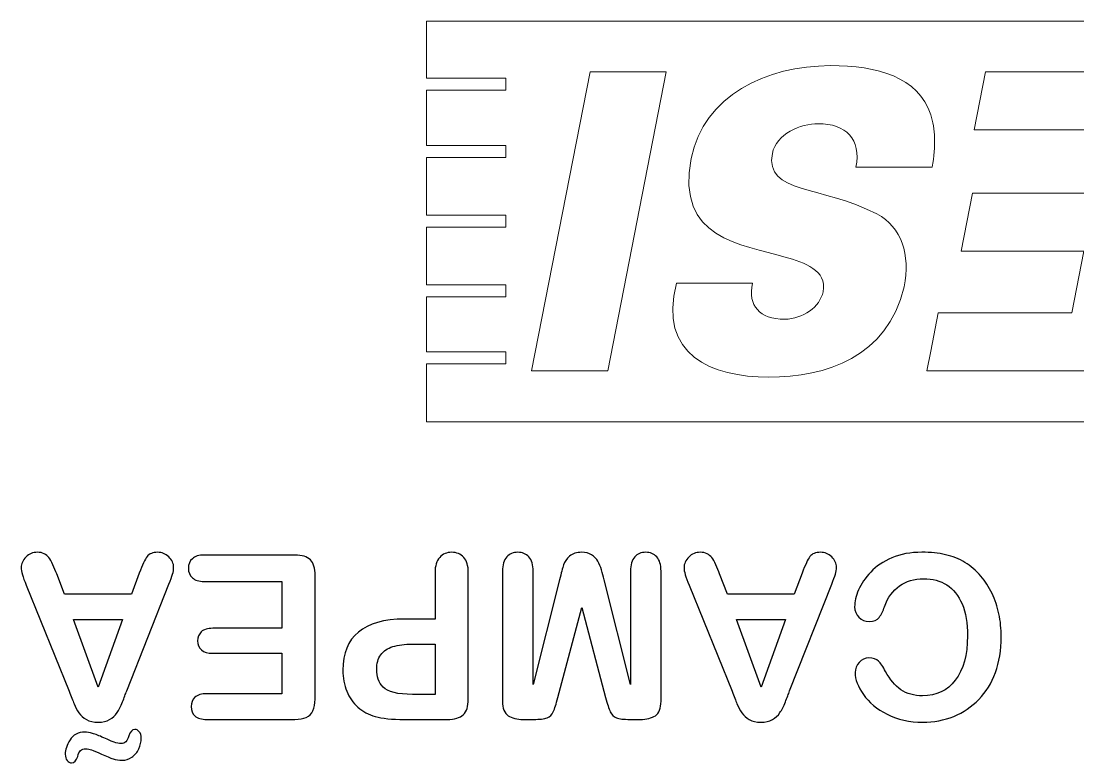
# Model space of a CAD drawing. Header units: millimetres. Extents: x -142 to 129, y -111 to 105.
# Drawn here: x -124.44 to -74.59, y 70.27 to 105.27 of the extents above; entities that cross this region are included whole.
import ezdxf

# ---------------------------------------------------------------- set-up
doc = ezdxf.new("R2010")
doc.units = ezdxf.units.MM
doc.header["$MEASUREMENT"] = 0
doc.layers.add('Layer 1', color=7, linetype='Continuous')

msp = doc.modelspace()

# ---------------------------------------------------------------- linework, layer by layer
at = {"layer": 'Layer 1', "color": 250, "lineweight": 9}
for points, knots in [([(-51.4156, 102.5399), (-51.4156, 102.5399), (-51.4156, 105.2708), (-51.4156, 105.2708), (-51.4156, 105.2708), (-105.3173, 105.2708), (-105.3173, 105.2708), (-105.3173, 105.2708), (-105.3173, 102.5846), (-105.3173, 102.5846)], [0, 0, 0, 0, 0.3333333, 0.3333333, 0.3333333, 0.6666667, 0.6666667, 0.6666667, 1, 1, 1, 1]), ([(-97.6036, 102.8732), (-97.6036, 102.8732), (-100.3644, 88.7652), (-100.3644, 88.7652), (-100.3644, 88.7652), (-96.7673, 88.7652), (-96.7673, 88.7652), (-96.7673, 88.7652), (-94.0066, 102.8732), (-94.0066, 102.8732), (-94.0066, 102.8732), (-97.6036, 102.8732), (-97.6036, 102.8732)], [0, 0, 0, 0, 0.25, 0.25, 0.25, 0.5, 0.5, 0.5, 0.75, 0.75, 0.75, 1, 1, 1, 1]), ([(-81.5318, 98.379), (-81.5318, 98.379), (-85.065, 98.379), (-85.065, 98.379), (-84.7893, 99.7077), (-85.5446, 100.4306), (-86.8395, 100.4306), (-87.6698, 100.4306), (-88.8209, 99.9617), (-89.0038, 99.0238), (-89.3785, 97.1089), (-86.6357, 97.5192), (-84.0758, 96.1708), (-82.8859, 95.5455), (-82.4932, 94.2559), (-82.79, 92.7318), (-83.5872, 89.3905), (-86.4649, 88.4721), (-89.1806, 88.4721), (-91.8604, 88.4721), (-94.4082, 89.5076), (-93.5301, 92.9077), (-93.5301, 92.9077), (-89.9331, 92.9077), (-89.9331, 92.9077), (-90.0559, 92.3605), (-89.975, 91.9503), (-89.7081, 91.6571), (-89.4593, 91.364), (-89.0217, 91.2077), (-88.4103, 91.2077), (-87.583, 91.2077), (-86.7495, 91.7939), (-86.6118, 92.4974), (-86.411, 93.5328), (-87.4961, 93.8652), (-88.3953, 94.1387), (-90.4545, 94.7445), (-93.572, 94.9789), (-92.8287, 98.7893), (-92.2472, 101.7595), (-89.2735, 103.1696), (-86.2701, 103.1696), (-84.0456, 103.1696), (-82.1172, 102.6487), (-81.5318, 100.8459)], [0, 0, 0, 0, 0.0666667, 0.0666667, 0.0666667, 0.1333333, 0.1333333, 0.1333333, 0.2, 0.2, 0.2, 0.2666667, 0.2666667, 0.2666667, 0.3333333, 0.3333333, 0.3333333, 0.4, 0.4, 0.4, 0.4666667, 0.4666667, 0.4666667, 0.5333333, 0.5333333, 0.5333333, 0.6, 0.6, 0.6, 0.6666667, 0.6666667, 0.6666667, 0.7333333, 0.7333333, 0.7333333, 0.8, 0.8, 0.8, 0.8666667, 0.8666667, 0.8666667, 0.9333333, 0.9333333, 0.9333333, 1, 1, 1, 1]), ([(-81.5318, 89.6929), (-81.5318, 89.6929), (-81.1772, 91.5007), (-81.1772, 91.5007), (-81.1772, 91.5007), (-74.8824, 91.5007), (-74.8824, 91.5007), (-74.8824, 91.5007), (-74.3129, 94.4124), (-74.3129, 94.4124), (-74.3129, 94.4124), (-80.1041, 94.4124), (-80.1041, 94.4124), (-80.1041, 94.4124), (-79.5706, 97.1478), (-79.5706, 97.1478), (-79.5706, 97.1478), (-73.7793, 97.1478), (-73.7793, 97.1478), (-73.7793, 97.1478), (-73.1948, 100.1376), (-73.1948, 100.1376), (-73.1948, 100.1376), (-79.4896, 100.1376), (-79.4896, 100.1376), (-79.4896, 100.1376), (-78.953, 102.8732), (-78.953, 102.8732), (-78.953, 102.8732), (-69.0611, 102.8732), (-69.0611, 102.8732), (-69.0611, 102.8732), (-71.8219, 88.7652), (-71.8219, 88.7652), (-71.8219, 88.7652), (-81.5318, 88.7652), (-81.5318, 88.7652)], [0, 0, 0, 0, 0.0833333, 0.0833333, 0.0833333, 0.1666667, 0.1666667, 0.1666667, 0.25, 0.25, 0.25, 0.3333333, 0.3333333, 0.3333333, 0.4166667, 0.4166667, 0.4166667, 0.5, 0.5, 0.5, 0.5833333, 0.5833333, 0.5833333, 0.6666667, 0.6666667, 0.6666667, 0.75, 0.75, 0.75, 0.8333333, 0.8333333, 0.8333333, 0.9166667, 0.9166667, 0.9166667, 1, 1, 1, 1]), ([(-105.3173, 102.5846), (-105.3173, 102.5846), (-101.5734, 102.5846), (-101.5734, 102.5846), (-101.5734, 102.5846), (-101.5734, 102.0126), (-101.5734, 102.0126), (-101.5734, 102.0126), (-105.3173, 102.0126), (-105.3173, 102.0126)], [0, 0, 0, 0, 0.3333333, 0.3333333, 0.3333333, 0.6666667, 0.6666667, 0.6666667, 1, 1, 1, 1]), ([(-81.5318, 98.379), (-81.5318, 98.379), (-81.468, 98.379), (-81.468, 98.379), (-81.2845, 99.3894), (-81.322, 100.1999), (-81.5318, 100.8459)], [0, 0, 0, 0, 0.5, 0.5, 0.5, 1, 1, 1, 1]), ([(-105.3173, 99.4007), (-105.3173, 99.4007), (-101.5734, 99.4007), (-101.5734, 99.4007), (-101.5734, 99.4007), (-101.5734, 98.8286), (-101.5734, 98.8286), (-101.5734, 98.8286), (-105.3173, 98.8286), (-105.3173, 98.8286)], [0, 0, 0, 0, 0.3333333, 0.3333333, 0.3333333, 0.6666667, 0.6666667, 0.6666667, 1, 1, 1, 1]), ([(-105.3173, 96.1159), (-105.3173, 96.1159), (-101.5734, 96.1159), (-101.5734, 96.1159), (-101.5734, 96.1159), (-101.5734, 95.5439), (-101.5734, 95.5439), (-101.5734, 95.5439), (-105.3173, 95.5439), (-105.3173, 95.5439)], [0, 0, 0, 0, 0.3333333, 0.3333333, 0.3333333, 0.6666667, 0.6666667, 0.6666667, 1, 1, 1, 1]), ([(-105.3173, 92.8312), (-105.3173, 92.8312), (-101.5734, 92.8312), (-101.5734, 92.8312), (-101.5734, 92.8312), (-101.5734, 92.2591), (-101.5734, 92.2591), (-101.5734, 92.2591), (-105.3173, 92.2591), (-105.3173, 92.2591)], [0, 0, 0, 0, 0.3333333, 0.3333333, 0.3333333, 0.6666667, 0.6666667, 0.6666667, 1, 1, 1, 1]), ([(-105.3173, 89.674), (-105.3173, 89.674), (-101.5734, 89.674), (-101.5734, 89.674), (-101.5734, 89.674), (-101.5734, 89.1019), (-101.5734, 89.1019), (-101.5734, 89.1019), (-105.3173, 89.1019), (-105.3173, 89.1019)], [0, 0, 0, 0, 0.3333333, 0.3333333, 0.3333333, 0.6666667, 0.6666667, 0.6666667, 1, 1, 1, 1]), ([(-81.5318, 89.6929), (-81.5318, 89.6929), (-81.7138, 88.7652), (-81.7138, 88.7652), (-81.7138, 88.7652), (-81.5318, 88.7652), (-81.5318, 88.7652)], [0, 0, 0, 0, 0.5, 0.5, 0.5, 1, 1, 1, 1]), ([(-105.3173, 89.1019), (-105.3173, 89.1019), (-105.3173, 86.371), (-105.3173, 86.371), (-105.3173, 86.371), (-51.4156, 86.371), (-51.4156, 86.371), (-51.4156, 86.371), (-51.4156, 89.0571), (-51.4156, 89.0571)], [0, 0, 0, 0, 0.3333333, 0.3333333, 0.3333333, 0.6666667, 0.6666667, 0.6666667, 1, 1, 1, 1])]:
    msp.add_open_spline(points, degree=3, knots=knots, dxfattribs=at)
for points in [[(-105.3173, 102.0126), (-105.3173, 102.0126), (-105.3173, 99.4007), (-105.3173, 99.4007)], [(-105.3173, 98.8286), (-105.3173, 98.8286), (-105.3173, 96.1159), (-105.3173, 96.1159)], [(-105.3173, 95.5439), (-105.3173, 95.5439), (-105.3173, 92.8312), (-105.3173, 92.8312)], [(-105.3173, 92.2591), (-105.3173, 92.2591), (-105.3173, 89.674), (-105.3173, 89.674)]]:
    msp.add_open_spline(points, degree=3, dxfattribs=at)
at = {"layer": 'Layer 1', "color": 250}
for points, knots in [([(-122.7622, 79.198), (-122.7622, 79.198), (-122.392, 78.2248), (-122.392, 78.2248), (-122.392, 78.2248), (-119.2394, 78.2248), (-119.2394, 78.2248), (-119.2394, 78.2248), (-118.8692, 79.2179), (-118.8692, 79.2179), (-118.7247, 79.6061), (-118.602, 79.8679), (-118.499, 80.0034), (-118.3979, 80.1388), (-118.23, 80.2074), (-117.9971, 80.2074), (-117.8002, 80.2074), (-117.6251, 80.1352), (-117.4734, 79.9907), (-117.3218, 79.8463), (-117.2459, 79.682), (-117.2459, 79.4996), (-117.2459, 79.3931), (-117.264, 79.2829), (-117.2983, 79.171), (-117.3344, 79.0572), (-117.3922, 78.9019), (-117.4734, 78.6997), (-117.4734, 78.6997), (-119.456, 73.6655), (-119.456, 73.6655), (-119.5138, 73.5211), (-119.5806, 73.3477), (-119.6601, 73.1455), (-119.7395, 72.9415), (-119.8244, 72.7735), (-119.9147, 72.6399), (-120.0049, 72.5063), (-120.1223, 72.398), (-120.2686, 72.3149), (-120.4148, 72.2319), (-120.5954, 72.1903), (-120.8103, 72.1903), (-121.0306, 72.1903), (-121.2129, 72.2319), (-121.3592, 72.3149), (-121.5054, 72.398), (-121.6228, 72.5045), (-121.7131, 72.6345), (-121.8034, 72.7645), (-121.8792, 72.9054), (-121.9406, 73.0552), (-122.002, 73.2051), (-122.0796, 73.4055), (-122.1753, 73.6547), (-122.1753, 73.6547), (-124.2013, 78.6582), (-124.2013, 78.6582), (-124.3602, 79.0392), (-124.4396, 79.3154), (-124.4396, 79.4888), (-124.4396, 79.6675), (-124.3638, 79.8336), (-124.2139, 79.9835), (-124.064, 80.1334), (-123.8835, 80.2074), (-123.6722, 80.2074), (-123.5494, 80.2074), (-123.4429, 80.1857), (-123.3544, 80.1406), (-123.2678, 80.0973), (-123.1937, 80.0377), (-123.1323, 79.9618), (-123.0727, 79.886), (-123.0096, 79.7686), (-122.9409, 79.6133), (-122.8705, 79.4563), (-122.8127, 79.3172), (-122.7622, 79.198)], [0, 0, 0, 0, 0.0384615, 0.0384615, 0.0384615, 0.0769231, 0.0769231, 0.0769231, 0.1153846, 0.1153846, 0.1153846, 0.1538462, 0.1538462, 0.1538462, 0.1923077, 0.1923077, 0.1923077, 0.2307692, 0.2307692, 0.2307692, 0.2692308, 0.2692308, 0.2692308, 0.3076923, 0.3076923, 0.3076923, 0.3461538, 0.3461538, 0.3461538, 0.3846154, 0.3846154, 0.3846154, 0.4230769, 0.4230769, 0.4230769, 0.4615385, 0.4615385, 0.4615385, 0.5, 0.5, 0.5, 0.5384615, 0.5384615, 0.5384615, 0.5769231, 0.5769231, 0.5769231, 0.6153846, 0.6153846, 0.6153846, 0.6538462, 0.6538462, 0.6538462, 0.6923077, 0.6923077, 0.6923077, 0.7307692, 0.7307692, 0.7307692, 0.7692308, 0.7692308, 0.7692308, 0.8076923, 0.8076923, 0.8076923, 0.8461538, 0.8461538, 0.8461538, 0.8846154, 0.8846154, 0.8846154, 0.9230769, 0.9230769, 0.9230769, 0.9615385, 0.9615385, 0.9615385, 1, 1, 1, 1]), ([(-115.6822, 73.5337), (-115.6822, 73.5337), (-112.1432, 73.5337), (-112.1432, 73.5337), (-112.1432, 73.5337), (-112.1432, 75.4405), (-112.1432, 75.4405), (-112.1432, 75.4405), (-115.4024, 75.4405), (-115.4024, 75.4405), (-115.6407, 75.4405), (-115.8213, 75.4947), (-115.9386, 75.6012), (-116.056, 75.7077), (-116.1156, 75.8504), (-116.1156, 76.0255), (-116.1156, 76.2007), (-116.0578, 76.3451), (-115.9422, 76.4553), (-115.8249, 76.5654), (-115.6443, 76.6214), (-115.4024, 76.6214), (-115.4024, 76.6214), (-112.1432, 76.6214), (-112.1432, 76.6214), (-112.1432, 76.6214), (-112.1432, 78.8315), (-112.1432, 78.8315), (-112.1432, 78.8315), (-115.8032, 78.8315), (-115.8032, 78.8315), (-116.0506, 78.8315), (-116.2366, 78.8893), (-116.3612, 79.003), (-116.4876, 79.1168), (-116.5489, 79.2703), (-116.5508, 79.4599), (-116.5489, 79.6422), (-116.4876, 79.7921), (-116.3612, 79.9059), (-116.2366, 80.0196), (-116.0506, 80.0774), (-115.8032, 80.0774), (-115.8032, 80.0774), (-111.5347, 80.0774), (-111.5347, 80.0774), (-111.1934, 80.0774), (-110.946, 80.0016), (-110.7961, 79.8499), (-110.6463, 79.6982), (-110.5722, 79.4526), (-110.5722, 79.115), (-110.5722, 79.115), (-110.5722, 73.2827), (-110.5722, 73.2827), (-110.5722, 73.057), (-110.6066, 72.8729), (-110.6734, 72.7302), (-110.7402, 72.5876), (-110.8449, 72.4828), (-110.9875, 72.4178), (-111.1302, 72.3528), (-111.3126, 72.3203), (-111.5347, 72.3203), (-111.5347, 72.3203), (-115.6822, 72.3203), (-115.6822, 72.3203), (-115.9332, 72.3203), (-116.1192, 72.3763), (-116.2402, 72.4864), (-116.3612, 72.5984), (-116.4226, 72.7447), (-116.4226, 72.9234), (-116.4226, 73.1076), (-116.3612, 73.2557), (-116.2402, 73.3676), (-116.1192, 73.4777), (-115.9332, 73.5337), (-115.6822, 73.5337)], [0, 0, 0, 0, 0.0384615, 0.0384615, 0.0384615, 0.0769231, 0.0769231, 0.0769231, 0.1153846, 0.1153846, 0.1153846, 0.1538462, 0.1538462, 0.1538462, 0.1923077, 0.1923077, 0.1923077, 0.2307692, 0.2307692, 0.2307692, 0.2692308, 0.2692308, 0.2692308, 0.3076923, 0.3076923, 0.3076923, 0.3461538, 0.3461538, 0.3461538, 0.3846154, 0.3846154, 0.3846154, 0.4230769, 0.4230769, 0.4230769, 0.4615385, 0.4615385, 0.4615385, 0.5, 0.5, 0.5, 0.5384615, 0.5384615, 0.5384615, 0.5769231, 0.5769231, 0.5769231, 0.6153846, 0.6153846, 0.6153846, 0.6538462, 0.6538462, 0.6538462, 0.6923077, 0.6923077, 0.6923077, 0.7307692, 0.7307692, 0.7307692, 0.7692308, 0.7692308, 0.7692308, 0.8076923, 0.8076923, 0.8076923, 0.8461538, 0.8461538, 0.8461538, 0.8846154, 0.8846154, 0.8846154, 0.9230769, 0.9230769, 0.9230769, 0.9615385, 0.9615385, 0.9615385, 1, 1, 1, 1]), ([(-106.3561, 77.0547), (-106.3561, 77.0547), (-104.917, 77.0547), (-104.917, 77.0547), (-104.917, 77.0547), (-104.917, 79.2504), (-104.917, 79.2504), (-104.917, 79.5646), (-104.8429, 79.8011), (-104.6949, 79.9636), (-104.5468, 80.1262), (-104.359, 80.2074), (-104.1351, 80.2074), (-103.8986, 80.2074), (-103.7072, 80.128), (-103.5627, 79.9673), (-103.4183, 79.8066), (-103.346, 79.57), (-103.346, 79.2612), (-103.346, 79.2612), (-103.346, 73.2827), (-103.346, 73.2827), (-103.346, 72.9379), (-103.4255, 72.6905), (-103.5844, 72.5424), (-103.7433, 72.3944), (-103.9943, 72.3203), (-104.341, 72.3203), (-104.341, 72.3203), (-106.3561, 72.3203), (-106.3561, 72.3203), (-106.9519, 72.3203), (-107.4106, 72.3655), (-107.732, 72.4576), (-108.0498, 72.546), (-108.3242, 72.6923), (-108.5553, 72.8963), (-108.7865, 73.1022), (-108.9616, 73.3514), (-109.0808, 73.6475), (-109.2018, 73.9436), (-109.2614, 74.2777), (-109.2614, 74.6478), (-109.2614, 75.4387), (-109.0176, 76.0364), (-108.5319, 76.4444), (-108.0443, 76.8507), (-107.3203, 77.0547), (-106.3561, 77.0547)], [0, 0, 0, 0, 0.0625, 0.0625, 0.0625, 0.125, 0.125, 0.125, 0.1875, 0.1875, 0.1875, 0.25, 0.25, 0.25, 0.3125, 0.3125, 0.3125, 0.375, 0.375, 0.375, 0.4375, 0.4375, 0.4375, 0.5, 0.5, 0.5, 0.5625, 0.5625, 0.5625, 0.625, 0.625, 0.625, 0.6875, 0.6875, 0.6875, 0.75, 0.75, 0.75, 0.8125, 0.8125, 0.8125, 0.875, 0.875, 0.875, 0.9375, 0.9375, 0.9375, 1, 1, 1, 1]), ([(-96.9414, 78.9073), (-96.9414, 78.9073), (-95.6973, 73.9671), (-95.6973, 73.9671), (-95.6973, 73.9671), (-95.6973, 79.319), (-95.6973, 79.319), (-95.6973, 79.6152), (-95.6305, 79.8372), (-95.4987, 79.9853), (-95.3669, 80.1334), (-95.1918, 80.2074), (-94.9751, 80.2074), (-94.7638, 80.2074), (-94.5905, 80.1334), (-94.4569, 79.9871), (-94.3232, 79.8409), (-94.2564, 79.6188), (-94.2564, 79.319), (-94.2564, 79.319), (-94.2564, 73.1834), (-94.2564, 73.1834), (-94.2564, 72.844), (-94.3449, 72.6165), (-94.5201, 72.4973), (-94.697, 72.3799), (-94.9354, 72.3203), (-95.2333, 72.3203), (-95.2333, 72.3203), (-95.7208, 72.3203), (-95.7208, 72.3203), (-96.0133, 72.3203), (-96.2246, 72.3474), (-96.3564, 72.3998), (-96.4882, 72.4521), (-96.5875, 72.5478), (-96.6507, 72.6851), (-96.7139, 72.8223), (-96.7862, 73.048), (-96.8674, 73.3568), (-96.8674, 73.3568), (-97.9941, 77.6073), (-97.9941, 77.6073), (-97.9941, 77.6073), (-99.1209, 73.3568), (-99.1209, 73.3568), (-99.2003, 73.048), (-99.2743, 72.8223), (-99.3375, 72.6851), (-99.4007, 72.5478), (-99.4982, 72.4521), (-99.6301, 72.3998), (-99.7619, 72.3474), (-99.9749, 72.3203), (-100.2674, 72.3203), (-100.2674, 72.3203), (-100.7532, 72.3203), (-100.7532, 72.3203), (-101.0529, 72.3203), (-101.2913, 72.3799), (-101.4682, 72.4973), (-101.6434, 72.6165), (-101.7318, 72.844), (-101.7318, 73.1834), (-101.7318, 73.1834), (-101.7318, 79.319), (-101.7318, 79.319), (-101.7318, 79.6152), (-101.665, 79.8372), (-101.5332, 79.9853), (-101.4014, 80.1334), (-101.2244, 80.2074), (-101.0042, 80.2074), (-100.7965, 80.2074), (-100.625, 80.1334), (-100.4914, 79.9853), (-100.3577, 79.8372), (-100.2909, 79.6152), (-100.2909, 79.319), (-100.2909, 79.319), (-100.2909, 73.9671), (-100.2909, 73.9671), (-100.2909, 73.9671), (-99.0468, 78.9073), (-99.0468, 78.9073), (-98.9656, 79.2269), (-98.9006, 79.4635), (-98.8482, 79.6133), (-98.7977, 79.7614), (-98.7038, 79.8986), (-98.5665, 80.0214), (-98.4275, 80.146), (-98.2379, 80.2074), (-97.9941, 80.2074), (-97.81, 80.2074), (-97.6547, 80.1677), (-97.5283, 80.0882), (-97.4019, 80.0088), (-97.3026, 79.9077), (-97.2322, 79.7849), (-97.1617, 79.6603), (-97.1058, 79.5249), (-97.066, 79.375), (-97.0245, 79.2251), (-96.983, 79.068), (-96.9414, 78.9073)], [0, 0, 0, 0, 0.0285714, 0.0285714, 0.0285714, 0.0571429, 0.0571429, 0.0571429, 0.0857143, 0.0857143, 0.0857143, 0.1142857, 0.1142857, 0.1142857, 0.1428571, 0.1428571, 0.1428571, 0.1714286, 0.1714286, 0.1714286, 0.2, 0.2, 0.2, 0.2285714, 0.2285714, 0.2285714, 0.2571429, 0.2571429, 0.2571429, 0.2857143, 0.2857143, 0.2857143, 0.3142857, 0.3142857, 0.3142857, 0.3428571, 0.3428571, 0.3428571, 0.3714286, 0.3714286, 0.3714286, 0.4, 0.4, 0.4, 0.4285714, 0.4285714, 0.4285714, 0.4571429, 0.4571429, 0.4571429, 0.4857143, 0.4857143, 0.4857143, 0.5142857, 0.5142857, 0.5142857, 0.5428571, 0.5428571, 0.5428571, 0.5714286, 0.5714286, 0.5714286, 0.6, 0.6, 0.6, 0.6285714, 0.6285714, 0.6285714, 0.6571429, 0.6571429, 0.6571429, 0.6857143, 0.6857143, 0.6857143, 0.7142857, 0.7142857, 0.7142857, 0.7428571, 0.7428571, 0.7428571, 0.7714286, 0.7714286, 0.7714286, 0.8, 0.8, 0.8, 0.8285714, 0.8285714, 0.8285714, 0.8571429, 0.8571429, 0.8571429, 0.8857143, 0.8857143, 0.8857143, 0.9142857, 0.9142857, 0.9142857, 0.9428571, 0.9428571, 0.9428571, 0.9714286, 0.9714286, 0.9714286, 1, 1, 1, 1]), ([(-91.4938, 79.198), (-91.4938, 79.198), (-91.1236, 78.2248), (-91.1236, 78.2248), (-91.1236, 78.2248), (-87.971, 78.2248), (-87.971, 78.2248), (-87.971, 78.2248), (-87.6008, 79.2179), (-87.6008, 79.2179), (-87.4563, 79.6061), (-87.3336, 79.8679), (-87.2306, 80.0034), (-87.1295, 80.1388), (-86.9616, 80.2074), (-86.7287, 80.2074), (-86.5318, 80.2074), (-86.3567, 80.1352), (-86.205, 79.9907), (-86.0534, 79.8463), (-85.9775, 79.682), (-85.9775, 79.4996), (-85.9775, 79.3931), (-85.9956, 79.2829), (-86.0299, 79.171), (-86.066, 79.0572), (-86.1238, 78.9019), (-86.205, 78.6997), (-86.205, 78.6997), (-88.1876, 73.6655), (-88.1876, 73.6655), (-88.2454, 73.5211), (-88.3122, 73.3477), (-88.3917, 73.1455), (-88.4711, 72.9415), (-88.556, 72.7735), (-88.6463, 72.6399), (-88.7365, 72.5063), (-88.8539, 72.398), (-89.0002, 72.3149), (-89.1464, 72.2319), (-89.327, 72.1903), (-89.5419, 72.1903), (-89.7622, 72.1903), (-89.9445, 72.2319), (-90.0908, 72.3149), (-90.237, 72.398), (-90.3544, 72.5045), (-90.4447, 72.6345), (-90.535, 72.7645), (-90.6108, 72.9054), (-90.6722, 73.0552), (-90.7336, 73.2051), (-90.8112, 73.4055), (-90.9069, 73.6547), (-90.9069, 73.6547), (-92.9329, 78.6582), (-92.9329, 78.6582), (-93.0918, 79.0392), (-93.1712, 79.3154), (-93.1712, 79.4888), (-93.1712, 79.6675), (-93.0954, 79.8336), (-92.9455, 79.9835), (-92.7956, 80.1334), (-92.6151, 80.2074), (-92.4038, 80.2074), (-92.281, 80.2074), (-92.1745, 80.1857), (-92.086, 80.1406), (-91.9994, 80.0973), (-91.9253, 80.0377), (-91.8639, 79.9618), (-91.8043, 79.886), (-91.7412, 79.7686), (-91.6725, 79.6133), (-91.6021, 79.4563), (-91.5443, 79.3172), (-91.4938, 79.198)], [0, 0, 0, 0, 0.0384615, 0.0384615, 0.0384615, 0.0769231, 0.0769231, 0.0769231, 0.1153846, 0.1153846, 0.1153846, 0.1538462, 0.1538462, 0.1538462, 0.1923077, 0.1923077, 0.1923077, 0.2307692, 0.2307692, 0.2307692, 0.2692308, 0.2692308, 0.2692308, 0.3076923, 0.3076923, 0.3076923, 0.3461538, 0.3461538, 0.3461538, 0.3846154, 0.3846154, 0.3846154, 0.4230769, 0.4230769, 0.4230769, 0.4615385, 0.4615385, 0.4615385, 0.5, 0.5, 0.5, 0.5384615, 0.5384615, 0.5384615, 0.5769231, 0.5769231, 0.5769231, 0.6153846, 0.6153846, 0.6153846, 0.6538462, 0.6538462, 0.6538462, 0.6923077, 0.6923077, 0.6923077, 0.7307692, 0.7307692, 0.7307692, 0.7692308, 0.7692308, 0.7692308, 0.8076923, 0.8076923, 0.8076923, 0.8461538, 0.8461538, 0.8461538, 0.8846154, 0.8846154, 0.8846154, 0.9230769, 0.9230769, 0.9230769, 0.9615385, 0.9615385, 0.9615385, 1, 1, 1, 1]), ([(-85.1216, 77.6271), (-85.1216, 77.8745), (-85.062, 78.1417), (-84.9393, 78.4288), (-84.8183, 78.7159), (-84.6269, 78.9976), (-84.3651, 79.2739), (-84.105, 79.552), (-83.771, 79.7759), (-83.3665, 79.9492), (-82.9603, 80.1207), (-82.4872, 80.2074), (-81.9473, 80.2074), (-81.5392, 80.2074), (-81.1673, 80.1695), (-80.8314, 80.0918), (-80.4974, 80.0142), (-80.1922, 79.8932), (-79.9196, 79.7289), (-79.6469, 79.5664), (-79.3941, 79.3497), (-79.1648, 79.0825), (-78.9608, 78.8387), (-78.7856, 78.5679), (-78.6412, 78.2663), (-78.4967, 77.9648), (-78.3884, 77.6416), (-78.3161, 77.3003), (-78.2439, 76.959), (-78.2078, 76.5943), (-78.2078, 76.2097), (-78.2078, 75.5867), (-78.2981, 75.027), (-78.4804, 74.5341), (-78.661, 74.0393), (-78.9228, 73.6168), (-79.2605, 73.2665), (-79.6, 72.9162), (-79.9954, 72.649), (-80.4504, 72.4648), (-80.9054, 72.2824), (-81.3912, 72.1903), (-81.9058, 72.1903), (-82.5341, 72.1903), (-83.0921, 72.3149), (-83.5832, 72.5659), (-84.0725, 72.8151), (-84.4481, 73.1256), (-84.7099, 73.494), (-84.97, 73.8624), (-85.1, 74.209), (-85.1018, 74.5377), (-85.1, 74.7182), (-85.0368, 74.8753), (-84.9104, 75.0144), (-84.784, 75.1516), (-84.6305, 75.2202), (-84.4499, 75.2202), (-84.2495, 75.2202), (-84.0978, 75.1714), (-83.9985, 75.0776), (-83.8974, 74.9819), (-83.7854, 74.8175), (-83.6627, 74.5846), (-83.4568, 74.2), (-83.2167, 73.9129), (-82.9404, 73.7215), (-82.6623, 73.5319), (-82.3211, 73.4362), (-81.9166, 73.4362), (-81.2702, 73.4362), (-80.7574, 73.6818), (-80.3746, 74.1711), (-79.9918, 74.6623), (-79.8004, 75.3592), (-79.8004, 76.2621), (-79.8004, 76.8651), (-79.8852, 77.3671), (-80.055, 77.768), (-80.2229, 78.1688), (-80.4631, 78.4668), (-80.7736, 78.6654), (-81.0842, 78.8622), (-81.4471, 78.9615), (-81.8642, 78.9615), (-82.3156, 78.9615), (-82.6966, 78.8496), (-83.009, 78.6257), (-83.3214, 78.4018), (-83.5561, 78.0731), (-83.715, 77.638), (-83.7818, 77.4339), (-83.8649, 77.2678), (-83.9642, 77.1378), (-84.0617, 77.0096), (-84.2206, 76.9446), (-84.4391, 76.9446), (-84.6269, 76.9446), (-84.7876, 77.0096), (-84.9212, 77.1414), (-85.0548, 77.2714), (-85.1216, 77.4339), (-85.1216, 77.6271)], [0, 0, 0, 0, 0.0294118, 0.0294118, 0.0294118, 0.0588235, 0.0588235, 0.0588235, 0.0882353, 0.0882353, 0.0882353, 0.1176471, 0.1176471, 0.1176471, 0.1470588, 0.1470588, 0.1470588, 0.1764706, 0.1764706, 0.1764706, 0.2058824, 0.2058824, 0.2058824, 0.2352941, 0.2352941, 0.2352941, 0.2647059, 0.2647059, 0.2647059, 0.2941176, 0.2941176, 0.2941176, 0.3235294, 0.3235294, 0.3235294, 0.3529412, 0.3529412, 0.3529412, 0.3823529, 0.3823529, 0.3823529, 0.4117647, 0.4117647, 0.4117647, 0.4411765, 0.4411765, 0.4411765, 0.4705882, 0.4705882, 0.4705882, 0.5, 0.5, 0.5, 0.5294118, 0.5294118, 0.5294118, 0.5588235, 0.5588235, 0.5588235, 0.5882353, 0.5882353, 0.5882353, 0.6176471, 0.6176471, 0.6176471, 0.6470588, 0.6470588, 0.6470588, 0.6764706, 0.6764706, 0.6764706, 0.7058824, 0.7058824, 0.7058824, 0.7352941, 0.7352941, 0.7352941, 0.7647059, 0.7647059, 0.7647059, 0.7941176, 0.7941176, 0.7941176, 0.8235294, 0.8235294, 0.8235294, 0.8529412, 0.8529412, 0.8529412, 0.8823529, 0.8823529, 0.8823529, 0.9117647, 0.9117647, 0.9117647, 0.9411765, 0.9411765, 0.9411765, 0.9705882, 0.9705882, 0.9705882, 1, 1, 1, 1]), ([(-119.6528, 77.0439), (-119.6528, 77.0439), (-121.9695, 77.0439), (-121.9695, 77.0439), (-121.9695, 77.0439), (-120.8012, 73.8479), (-120.8012, 73.8479), (-120.8012, 73.8479), (-119.6528, 77.0439), (-119.6528, 77.0439)], [0, 0, 0, 0, 0.3333333, 0.3333333, 0.3333333, 0.6666667, 0.6666667, 0.6666667, 1, 1, 1, 1]), ([(-88.3844, 77.0439), (-88.3844, 77.0439), (-90.7011, 77.0439), (-90.7011, 77.0439), (-90.7011, 77.0439), (-89.5328, 73.8479), (-89.5328, 73.8479), (-89.5328, 73.8479), (-88.3844, 77.0439), (-88.3844, 77.0439)], [0, 0, 0, 0, 0.3333333, 0.3333333, 0.3333333, 0.6666667, 0.6666667, 0.6666667, 1, 1, 1, 1]), ([(-105.9751, 73.5012), (-105.9751, 73.5012), (-104.917, 73.5012), (-104.917, 73.5012), (-104.917, 73.5012), (-104.917, 75.8738), (-104.917, 75.8738), (-104.917, 75.8738), (-105.9751, 75.8738), (-105.9751, 75.8738), (-106.3452, 75.8738), (-106.6558, 75.8341), (-106.905, 75.7565), (-107.1524, 75.6788), (-107.3419, 75.5524), (-107.4738, 75.3755), (-107.6038, 75.2003), (-107.6688, 74.9674), (-107.6688, 74.6821), (-107.6688, 74.339), (-107.5677, 74.061), (-107.3672, 73.8461), (-107.1415, 73.6168), (-106.6775, 73.5012), (-105.9751, 73.5012)], [0, 0, 0, 0, 0.125, 0.125, 0.125, 0.25, 0.25, 0.25, 0.375, 0.375, 0.375, 0.5, 0.5, 0.5, 0.625, 0.625, 0.625, 0.75, 0.75, 0.75, 0.875, 0.875, 0.875, 1, 1, 1, 1]), ([(-119.7251, 71.1792), (-119.5463, 71.1792), (-119.4235, 71.3001), (-119.3603, 71.5403), (-119.2971, 71.7479), (-119.2014, 71.8509), (-119.075, 71.8509), (-118.9974, 71.8509), (-118.927, 71.8147), (-118.8656, 71.7425), (-118.8042, 71.6703), (-118.7735, 71.5692), (-118.7735, 71.4392), (-118.7735, 71.2622), (-118.8114, 71.0925), (-118.8891, 70.9282), (-118.9667, 70.7639), (-119.075, 70.6339), (-119.2159, 70.5382), (-119.3549, 70.4406), (-119.503, 70.3919), (-119.6619, 70.3919), (-119.8208, 70.3919), (-119.967, 70.4154), (-120.1043, 70.4605), (-120.2397, 70.5056), (-120.4202, 70.5815), (-120.6478, 70.6862), (-120.8753, 70.7891), (-121.0324, 70.8559), (-121.1172, 70.8866), (-121.2003, 70.9155), (-121.2942, 70.9318), (-121.3971, 70.9318), (-121.5, 70.9318), (-121.5795, 70.9065), (-121.6373, 70.8541), (-121.695, 70.8036), (-121.7402, 70.7115), (-121.7727, 70.5761), (-121.8287, 70.372), (-121.9244, 70.2709), (-122.058, 70.2709), (-122.1392, 70.2709), (-122.2096, 70.307), (-122.2692, 70.3811), (-122.3288, 70.4551), (-122.3595, 70.5562), (-122.3595, 70.6826), (-122.3595, 70.8794), (-122.2837, 71.1033), (-122.1338, 71.3525), (-121.9839, 71.5999), (-121.7528, 71.7245), (-121.4386, 71.7245), (-121.3195, 71.7245), (-121.1967, 71.7046), (-121.0685, 71.6631), (-120.9421, 71.6233), (-120.7669, 71.5529), (-120.5448, 71.4554), (-120.3227, 71.3561), (-120.1566, 71.2857), (-120.0483, 71.2424), (-119.9381, 71.2008), (-119.8316, 71.1792), (-119.7251, 71.1792)], [0, 0, 0, 0, 0.0454545, 0.0454545, 0.0454545, 0.0909091, 0.0909091, 0.0909091, 0.1363636, 0.1363636, 0.1363636, 0.1818182, 0.1818182, 0.1818182, 0.2272727, 0.2272727, 0.2272727, 0.2727273, 0.2727273, 0.2727273, 0.3181818, 0.3181818, 0.3181818, 0.3636364, 0.3636364, 0.3636364, 0.4090909, 0.4090909, 0.4090909, 0.4545455, 0.4545455, 0.4545455, 0.5, 0.5, 0.5, 0.5454545, 0.5454545, 0.5454545, 0.5909091, 0.5909091, 0.5909091, 0.6363636, 0.6363636, 0.6363636, 0.6818182, 0.6818182, 0.6818182, 0.7272727, 0.7272727, 0.7272727, 0.7727273, 0.7727273, 0.7727273, 0.8181818, 0.8181818, 0.8181818, 0.8636364, 0.8636364, 0.8636364, 0.9090909, 0.9090909, 0.9090909, 0.9545455, 0.9545455, 0.9545455, 1, 1, 1, 1])]:
    msp.add_open_spline(points, degree=3, knots=knots, dxfattribs=at)

doc.saveas('drawing.dxf')
